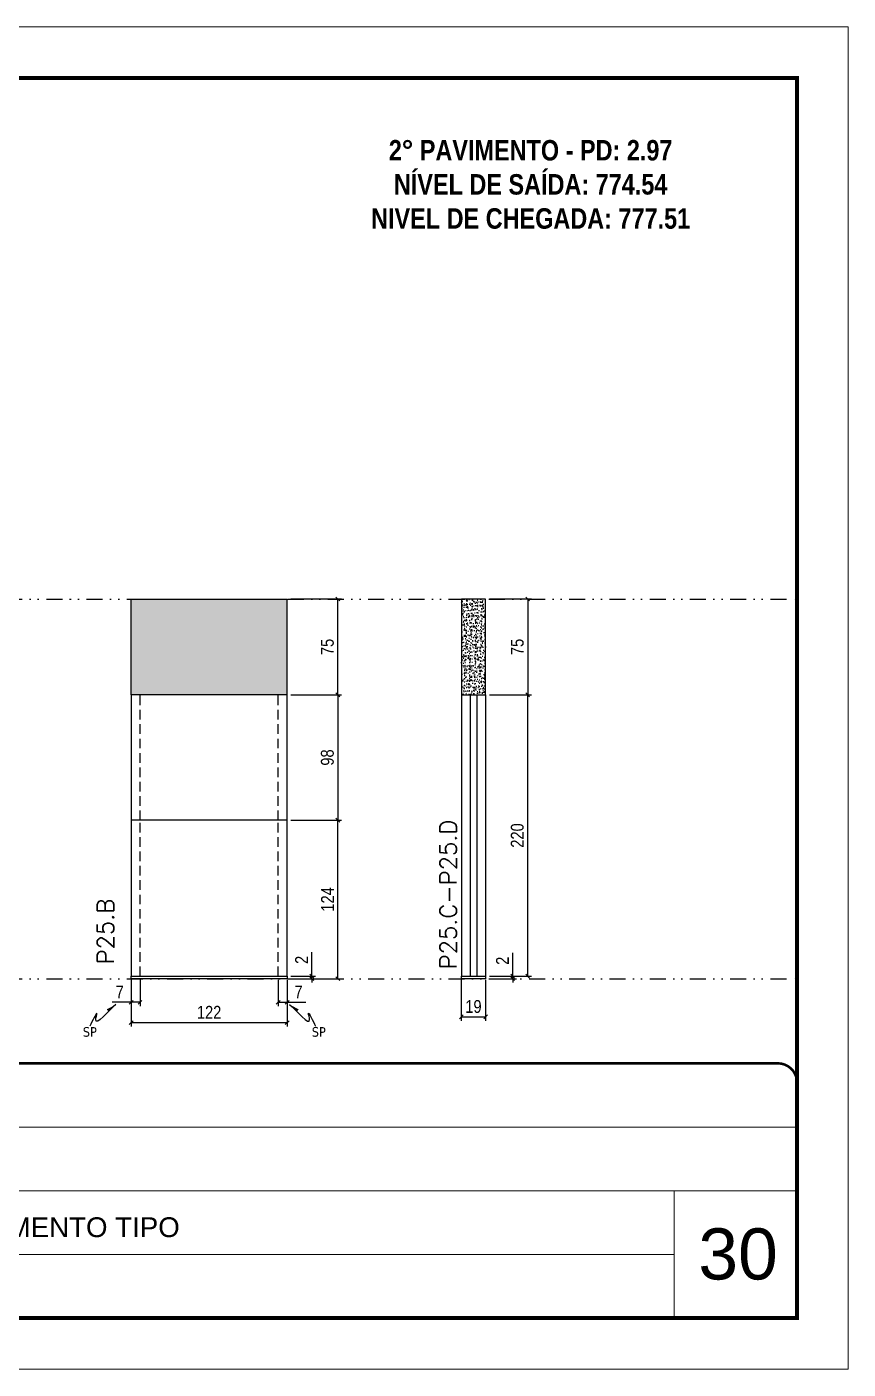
# Model space of a CAD drawing. Extents: x 808 to 7089, y -98 to 17032.
# Drawn here: x 3250 to 3892, y 7942 to 8992 of the extents above; entities that cross this region are included whole.
import ezdxf

# ---------------------------------------------------------------- set-up
doc = ezdxf.new("R2010")
doc.units = 0
for name, pattern in [('CONTINUO', [0]), ('DASHED', [0.75, 0.5, -0.25]), ('DIVIDE2', [0.625, 0.25, -0.125, 0, -0.125, 0, -0.125]), ('HIDDEN', [0.375, 0.25, -0.125])]:
    doc.linetypes.add(name, pattern=pattern)
for name, color, linetype, lineweight in [('CARIMBO', 255, 'Continuous', 9), ('Folhas', 255, 'Continuous', 9), ('SARRAFO DE PRESSAO', 251, 'DASHED', 9), ('Texto Seção', 7, 'Continuous', 15)]:
    doc.layers.add(name, color=color, linetype=linetype, lineweight=lineweight)
for name, color, linetype in [('COTA', 241, 'Continuous'), ('NOMENCLATURA', 7, 'Continuous'), ('Nível', 160, 'Continuous'), ('Painéis', 200, 'Continuous'), ('SARR_2.2x7', 40, 'Continuous'), ('Sarrafo de Pressão', 42, 'HIDDEN'), ('texto', 7, 'Continuous')]:
    doc.layers.add(name, color=color, linetype=linetype)
doc.styles.add('ARIAL', font='arial.ttf')
doc.styles.add('COTA TECNICA', font='techl___.ttf', dxfattribs={"height": 10})
doc.styles.add('COTA TECNICA-50', font='techl___.ttf', dxfattribs={"height": 10})
doc.styles.add('REGUA-120', font='ROMANS.shx', dxfattribs={"height": 15})
doc.styles.add('ROMANC', font='techb___.ttf', dxfattribs={"height": 2.5})
doc.styles.get("Standard").update_dxf_attribs({"font": 'arial.ttf'})
doc.dimstyles.new('COTA PAINEL-50', dxfattribs={"dimtxt": 10, "dimasz": 3, "dimexe": 3, "dimexo": 3, "dimgap": 3, "dimtad": 1, "dimdec": 1, "dimzin": 12, "dimdsep": 46, "dimtxsty": 'COTA TECNICA-50', "dimblk1": 'OBLIQUE', "dimblk2": 'OBLIQUE', "dimsah": 1, "dimcen": 0.9, "dimclrd": 4, "dimclre": 4, "dimclrt": 240, "dimadec": 1, "dimazin": 3, "dimtfac": 1, "dimtdec": 1, "dimtmove": 0, "dimatfit": 3, "dimfxl": 1, "dimtolj": 1, "dimtzin": 12, "dimarcsym": 0})
doc.dimstyles.new('PAINEL', dxfattribs={"dimtxt": 10, "dimasz": 3, "dimexe": 3, "dimexo": 3, "dimgap": 3, "dimtad": 1, "dimdec": 1, "dimzin": 12, "dimdsep": 46, "dimtxsty": 'COTA TECNICA', "dimblk1": 'OBLIQUE', "dimblk2": 'OBLIQUE', "dimsah": 1, "dimcen": 0.9, "dimclrd": 4, "dimclre": 4, "dimclrt": 240, "dimadec": 1, "dimazin": 3, "dimtfac": 1, "dimtdec": 1, "dimtmove": 0, "dimatfit": 3, "dimfxl": 1, "dimtolj": 1, "dimtzin": 12, "dimarcsym": 0})
doc.dimstyles.get("Standard").update_dxf_attribs({"dimtxt": 0.18, "dimasz": 0.18, "dimexe": 0.18, "dimexo": 0.0625, "dimgap": 0.09, "dimtad": 0, "dimtih": 1, "dimtoh": 1, "dimdec": 4, "dimzin": 0, "dimdsep": 46, "dimtxsty": 'Standard', "dimcen": 0.09, "dimadec": 0, "dimazin": 0, "dimtfac": 1, "dimtdec": 4, "dimtofl": 0, "dimtmove": 0, "dimatfit": 3, "dimfxl": 1, "dimtolj": 1, "dimtzin": 0, "dimarcsym": 0})

# ---------------------------------------------------------------- blocks, each defined once
blk = doc.blocks.new('9999999999')
at = {"color": 30, "linetype": 'CONTINUO'}
for p, q in [((98564.6, 34379.6), (99584, 34379.6)), ((98564.6, 34329.8), (99488, 34329.8)), ((99584, 34329.8), (99488, 34329.8)), ((99488, 34329.8), (99488, 34230.2)), ((98564.6, 34280), (99488, 34280))]:
    blk.add_line(p, q, dxfattribs=at)
at = {"color": 30, "linetype": 'CONTINUO', "const_width": 2}
blk.add_lwpolyline([(99584, 34230.2), (99584, 34414.4, 0.414214), (99569, 34429.4), (98229, 34429.4, 0.414214), (98214, 34414.4), (98214, 34245.2, 0.414214), (98229, 34230.2), (99584, 34230.2)], format="xyb", dxfattribs=at)
at = {"layer": 'Folhas'}
blk.add_lwpolyline([(98139, 34190.2), (99624, 34190.2), (99624, 35240.2), (98139, 35240.2)], close=True, dxfattribs=at)
at = {"layer": 'Folhas', "color": 30, "const_width": 3}
blk.add_lwpolyline([(98214, 34230.2), (99584, 34230.2), (99584, 35200.2), (98214, 35200.2)], close=True, dxfattribs=at)
at = {"color": 7, "linetype": 'Continuous', "ltscale": 5, "style": 'ARIAL'}
blk.add_text('2°, 3° E PAVIMENTO TIPO', height=15.483, dxfattribs=at).set_placement((98837.7, 34293.5))
blk = doc.blocks.new('_Oblique')
at = {"color": 0, "linetype": 'ByBlock', "lineweight": -2}
blk.add_line((-0.5, -0.5), (0.5, 0.5), dxfattribs=at)
blk = doc.blocks.new('*D910')
at = {"layer": 'COTA', "color": 4, "lineweight": -2, "transparency": 16777216}
for p, q in [((3331, 8246.9), (3331, 8210.5)), ((3453, 8246.9), (3453, 8210.5)), ((3331, 8213.5), (3453, 8213.5))]:
    blk.add_line(p, q, dxfattribs=at)
at = {"layer": 'Defpoints', "color": 0, "transparency": 16777216}
for p in [(3331, 8249.9), (3453, 8249.9), (3453, 8213.5)]:
    blk.add_point(p, dxfattribs=at)
at = {"layer": 'COTA', "color": 4, "lineweight": -2, "transparency": 16777216, "xscale": 3, "yscale": 3, "zscale": 3, "rotation": 180}
blk.add_blockref('_Oblique', (3331, 8213.5), dxfattribs=at)
at = {"layer": 'COTA', "color": 4, "lineweight": -2, "transparency": 16777216, "xscale": 3, "yscale": 3, "zscale": 3}
blk.add_blockref('_Oblique', (3453, 8213.5), dxfattribs=at)
at = {"layer": 'COTA', "color": 240, "transparency": 16777216, "insert": (3392, 8221.6), "char_height": 10, "attachment_point": 5, "style": 'COTA TECNICA'}
blk.add_mtext('\\A1;122', dxfattribs=at)
blk = doc.blocks.new('*D911')
at = {"layer": 'COTA', "color": 4, "lineweight": -2, "transparency": 16777216}
for p, q in [((3331, 8244.9), (3331, 8226.4)), ((3338, 8246.9), (3338, 8226.4)), ((3331, 8229.4), (3316.3, 8229.4)), ((3338, 8229.4), (3331, 8229.4))]:
    blk.add_line(p, q, dxfattribs=at)
at = {"layer": 'Defpoints', "color": 0, "transparency": 16777216}
for p in [(3331, 8247.9), (3338, 8249.9), (3331, 8229.4)]:
    blk.add_point(p, dxfattribs=at)
at = {"layer": 'COTA', "color": 4, "lineweight": -2, "transparency": 16777216, "xscale": 3, "yscale": 3, "zscale": 3, "rotation": 180}
blk.add_blockref('_Oblique', (3331, 8229.4), dxfattribs=at)
at = {"layer": 'COTA', "color": 4, "lineweight": -2, "transparency": 16777216, "xscale": 3, "yscale": 3, "zscale": 3}
blk.add_blockref('_Oblique', (3338, 8229.4), dxfattribs=at)
at = {"layer": 'COTA', "color": 240, "transparency": 16777216, "insert": (3322.1, 8237.4), "char_height": 10, "attachment_point": 5, "style": 'COTA TECNICA-50'}
blk.add_mtext('\\A1;7', dxfattribs=at)
blk = doc.blocks.new('*D912')
at = {"layer": 'COTA', "color": 4, "lineweight": -2, "transparency": 16777216}
for p, q in [((3446, 8246.9), (3446, 8226.4)), ((3453, 8244.9), (3453, 8226.4)), ((3446, 8229.4), (3453, 8229.4)), ((3453, 8229.4), (3467.7, 8229.4))]:
    blk.add_line(p, q, dxfattribs=at)
at = {"layer": 'Defpoints', "color": 0, "transparency": 16777216}
for p in [(3446, 8249.9), (3453, 8247.9), (3453, 8229.4)]:
    blk.add_point(p, dxfattribs=at)
at = {"layer": 'COTA', "color": 4, "lineweight": -2, "transparency": 16777216, "xscale": 3, "yscale": 3, "zscale": 3, "rotation": 180}
blk.add_blockref('_Oblique', (3446, 8229.4), dxfattribs=at)
at = {"layer": 'COTA', "color": 4, "lineweight": -2, "transparency": 16777216, "xscale": 3, "yscale": 3, "zscale": 3}
blk.add_blockref('_Oblique', (3453, 8229.4), dxfattribs=at)
at = {"layer": 'COTA', "color": 240, "transparency": 16777216, "insert": (3461.9, 8237.4), "char_height": 10, "attachment_point": 5, "style": 'COTA TECNICA-50'}
blk.add_mtext('\\A1;7', dxfattribs=at)
blk = doc.blocks.new('*D913')
at = {"layer": 'COTA', "color": 4, "linetype": 'ByBlock', "lineweight": -2, "transparency": 16777216}
for p, q in [((3456, 8371.9), (3495.6, 8371.9)), ((3492.6, 8247.9), (3492.6, 8371.9)), ((3456, 8247.9), (3495.6, 8247.9))]:
    blk.add_line(p, q, dxfattribs=at)
at = {"layer": 'Defpoints', "color": 0, "linetype": 'ByBlock', "transparency": 16777216}
for p in [(3453, 8371.9), (3492.6, 8371.9), (3453, 8247.9)]:
    blk.add_point(p, dxfattribs=at)
at = {"layer": 'COTA', "color": 4, "linetype": 'ByBlock', "lineweight": -2, "transparency": 16777216, "xscale": 3, "yscale": 3, "zscale": 3}
for p, rotation in [((3492.6, 8371.9), 90), ((3492.6, 8247.9), 270)]:
    blk.add_blockref('_Oblique', p, dxfattribs=dict(at, rotation=rotation))
at = {"layer": 'COTA', "color": 240, "linetype": 'ByBlock', "transparency": 16777216, "insert": (3484.6, 8309.9), "char_height": 10, "attachment_point": 5, "rotation": 90, "style": 'COTA TECNICA'}
blk.add_mtext('\\A1;124', dxfattribs=at)
blk = doc.blocks.new('*D914')
at = {"layer": 'COTA', "color": 4, "lineweight": -2, "transparency": 16777216}
for p, q in [((3472.3, 8249.9), (3472.3, 8268.7)), ((3456, 8249.9), (3475.3, 8249.9)), ((3456, 8247.9), (3475.3, 8247.9)), ((3472.3, 8247.9), (3472.3, 8249.9)), ((3472.3, 8247.9), (3472.3, 8244.9))]:
    blk.add_line(p, q, dxfattribs=at)
at = {"layer": 'Defpoints', "color": 0, "transparency": 16777216}
for p in [(3453, 8249.9), (3453, 8247.9), (3472.3, 8247.9)]:
    blk.add_point(p, dxfattribs=at)
at = {"layer": 'COTA', "color": 4, "lineweight": -2, "transparency": 16777216, "xscale": 3, "yscale": 3, "zscale": 3}
for p, rotation in [((3472.3, 8249.9), 270), ((3472.3, 8247.9), 90)]:
    blk.add_blockref('_Oblique', p, dxfattribs=dict(at, rotation=rotation))
at = {"layer": 'COTA', "color": 240, "transparency": 16777216, "insert": (3464.3, 8262.6), "char_height": 10, "attachment_point": 5, "rotation": 90, "style": 'COTA TECNICA-50'}
blk.add_mtext('\\A1;2', dxfattribs=at)
blk = doc.blocks.new('*D915')
at = {"layer": 'COTA', "color": 4, "linetype": 'ByBlock', "lineweight": -2, "transparency": 16777216}
for p, q in [((3456, 8371.9), (3495.6, 8371.9)), ((3492.6, 8247.9), (3492.6, 8371.9)), ((3456, 8247.9), (3495.6, 8247.9))]:
    blk.add_line(p, q, dxfattribs=at)
at = {"layer": 'Defpoints', "color": 0, "linetype": 'ByBlock', "transparency": 16777216}
for p in [(3453, 8371.9), (3492.6, 8371.9), (3453, 8247.9)]:
    blk.add_point(p, dxfattribs=at)
at = {"layer": 'COTA', "color": 4, "linetype": 'ByBlock', "lineweight": -2, "transparency": 16777216, "xscale": 3, "yscale": 3, "zscale": 3}
for p, rotation in [((3492.6, 8371.9), 90), ((3492.6, 8247.9), 270)]:
    blk.add_blockref('_Oblique', p, dxfattribs=dict(at, rotation=rotation))
at = {"layer": 'COTA', "color": 240, "linetype": 'ByBlock', "transparency": 16777216, "insert": (3484.6, 8309.9), "char_height": 10, "attachment_point": 5, "rotation": 90, "style": 'COTA TECNICA'}
blk.add_mtext('\\A1;124', dxfattribs=at)
blk = doc.blocks.new('*D916')
at = {"layer": 'COTA', "color": 4, "lineweight": -2, "transparency": 16777216}
for p, q in [((3456, 8544.9), (3495.6, 8544.9)), ((3492.6, 8469.9), (3492.6, 8544.9)), ((3456, 8469.9), (3495.6, 8469.9))]:
    blk.add_line(p, q, dxfattribs=at)
at = {"layer": 'Defpoints', "color": 0, "transparency": 16777216}
for p in [(3453, 8544.9), (3492.6, 8544.9), (3453, 8469.9)]:
    blk.add_point(p, dxfattribs=at)
at = {"layer": 'COTA', "color": 4, "lineweight": -2, "transparency": 16777216, "xscale": 3, "yscale": 3, "zscale": 3}
for p, rotation in [((3492.6, 8544.9), 90), ((3492.6, 8469.9), 270)]:
    blk.add_blockref('_Oblique', p, dxfattribs=dict(at, rotation=rotation))
at = {"layer": 'COTA', "color": 240, "transparency": 16777216, "insert": (3484.5, 8507.4), "char_height": 10, "attachment_point": 5, "rotation": 90, "style": 'COTA TECNICA-50'}
blk.add_mtext('\\A1;75', dxfattribs=at)
blk = doc.blocks.new('*D917')
at = {"layer": 'COTA', "color": 4, "lineweight": -2, "transparency": 16777216}
for p, q in [((3589.2, 8246.9), (3589.2, 8215)), ((3608.2, 8246.9), (3608.2, 8215)), ((3589.2, 8218), (3608.2, 8218))]:
    blk.add_line(p, q, dxfattribs=at)
at = {"layer": 'Defpoints', "color": 0, "transparency": 16777216}
for p in [(3589.2, 8249.9), (3608.2, 8249.9), (3608.2, 8218)]:
    blk.add_point(p, dxfattribs=at)
at = {"layer": 'COTA', "color": 4, "lineweight": -2, "transparency": 16777216, "xscale": 3, "yscale": 3, "zscale": 3, "rotation": 180}
blk.add_blockref('_Oblique', (3589.2, 8218), dxfattribs=at)
at = {"layer": 'COTA', "color": 4, "lineweight": -2, "transparency": 16777216, "xscale": 3, "yscale": 3, "zscale": 3}
blk.add_blockref('_Oblique', (3608.2, 8218), dxfattribs=at)
at = {"layer": 'COTA', "color": 240, "transparency": 16777216, "insert": (3598.7, 8226.1), "char_height": 10, "attachment_point": 5, "style": 'COTA TECNICA'}
blk.add_mtext('\\A1;19', dxfattribs=at)
blk = doc.blocks.new('*D918')
at = {"layer": 'COTA', "color": 4, "lineweight": -2, "transparency": 16777216}
for p, q in [((3629.4, 8249.9), (3629.4, 8268)), ((3611.2, 8249.9), (3632.4, 8249.9)), ((3611.2, 8247.9), (3632.4, 8247.9)), ((3629.4, 8247.9), (3629.4, 8249.9)), ((3629.4, 8247.9), (3629.4, 8244.9))]:
    blk.add_line(p, q, dxfattribs=at)
at = {"layer": 'Defpoints', "color": 0, "transparency": 16777216}
for p in [(3608.2, 8249.9), (3608.2, 8247.9), (3629.4, 8249.9)]:
    blk.add_point(p, dxfattribs=at)
at = {"layer": 'COTA', "color": 4, "lineweight": -2, "transparency": 16777216, "xscale": 3, "yscale": 3, "zscale": 3}
for p, rotation in [((3629.4, 8249.9), 270), ((3629.4, 8247.9), 90)]:
    blk.add_blockref('_Oblique', p, dxfattribs=dict(at, rotation=rotation))
at = {"layer": 'COTA', "color": 240, "transparency": 16777216, "insert": (3621.4, 8261.9), "char_height": 10, "attachment_point": 5, "rotation": 90, "style": 'COTA TECNICA-50'}
blk.add_mtext('\\A1;2', dxfattribs=at)
blk = doc.blocks.new('*D1812')
at = {"layer": 'COTA', "color": 4, "lineweight": -2, "transparency": 16777216}
for p, q in [((3611.2, 8469.9), (3644.1, 8469.9)), ((3641.1, 8249.9), (3641.1, 8469.9)), ((3611.2, 8249.9), (3644.1, 8249.9))]:
    blk.add_line(p, q, dxfattribs=at)
at = {"layer": 'Defpoints', "color": 0, "transparency": 16777216}
for p in [(3608.2, 8469.9), (3641.1, 8469.9), (3608.2, 8249.9)]:
    blk.add_point(p, dxfattribs=at)
at = {"layer": 'COTA', "color": 4, "lineweight": -2, "transparency": 16777216, "xscale": 3, "yscale": 3, "zscale": 3}
for p, rotation in [((3641.1, 8469.9), 90), ((3641.1, 8249.9), 270)]:
    blk.add_blockref('_Oblique', p, dxfattribs=dict(at, rotation=rotation))
at = {"layer": 'COTA', "color": 240, "transparency": 16777216, "insert": (3633, 8359.9), "char_height": 10, "attachment_point": 5, "rotation": 90, "style": 'COTA TECNICA-50'}
blk.add_mtext('\\A1;220', dxfattribs=at)
blk = doc.blocks.new('*D821')
at = {"layer": 'COTA', "color": 4, "lineweight": -2, "transparency": 16777216}
for p, q in [((3456, 8469.9), (3495.6, 8469.9)), ((3492.6, 8469.9), (3492.6, 8371.9)), ((3456, 8371.9), (3495.6, 8371.9))]:
    blk.add_line(p, q, dxfattribs=at)
at = {"layer": 'Defpoints', "color": 0, "transparency": 16777216}
for p in [(3453, 8469.9), (3453, 8371.9), (3492.6, 8371.9)]:
    blk.add_point(p, dxfattribs=at)
at = {"layer": 'COTA', "color": 4, "lineweight": -2, "transparency": 16777216, "xscale": 3, "yscale": 3, "zscale": 3}
for p, rotation in [((3492.6, 8469.9), 90), ((3492.6, 8371.9), 270)]:
    blk.add_blockref('_Oblique', p, dxfattribs=dict(at, rotation=rotation))
at = {"layer": 'COTA', "color": 240, "transparency": 16777216, "insert": (3484.5, 8420.9), "char_height": 10, "attachment_point": 5, "rotation": 90, "style": 'COTA TECNICA'}
blk.add_mtext('\\A1;98', dxfattribs=at)
blk = doc.blocks.new('*D822')
at = {"layer": 'COTA', "color": 4, "lineweight": -2, "transparency": 16777216}
for p, q in [((3611.2, 8544.9), (3644.1, 8544.9)), ((3641.1, 8544.9), (3641.1, 8469.9)), ((3611.2, 8469.9), (3644.1, 8469.9))]:
    blk.add_line(p, q, dxfattribs=at)
at = {"layer": 'Defpoints', "color": 0, "transparency": 16777216}
for p in [(3608.2, 8544.9), (3608.2, 8469.9), (3641.1, 8469.9)]:
    blk.add_point(p, dxfattribs=at)
at = {"layer": 'COTA', "color": 4, "lineweight": -2, "transparency": 16777216, "xscale": 3, "yscale": 3, "zscale": 3}
for p, rotation in [((3641.1, 8544.9), 90), ((3641.1, 8469.9), 270)]:
    blk.add_blockref('_Oblique', p, dxfattribs=dict(at, rotation=rotation))
at = {"layer": 'COTA', "color": 240, "transparency": 16777216, "insert": (3633, 8507.4), "char_height": 10, "attachment_point": 5, "rotation": 90, "style": 'COTA TECNICA'}
blk.add_mtext('\\A1;75', dxfattribs=at)

msp = doc.modelspace()

# ---------------------------------------------------------------- hatches: boundary and pattern name
at = {"layer": 'COTA', "linetype": 'ByBlock'}
h = msp.add_hatch(dxfattribs=at)
h.set_pattern_fill('AR-CONC', color=256, scale=0.03)
h.set_pattern_definition([(50, (-5451.756, 4432.873), (5.46554, -0.4781726), [0.5715, -6.2865]), (355, (-5451.756, 4432.873), (-1.0573026, 5.7317054), [0.4572, -5.0292175]), (100.451445, (-5451.3005, 4432.833), (4.4082374, 5.2535326), [0.4857003, -5.3427073]), (46.1842, (-5451.756, 4434.397), (8.132371, -1.26127), [0.85725, -9.42975]), (96.63556, (-5451.078, 4434.292), (7.122124, 7.422784), [0.728551, -8.014068]), (351.18415, (-5451.756, 4434.397), (7.122124, 7.422784), [0.685799, -7.543792]), (21, (-5450.994, 4434.016), (4.5484317, -3.067956), [0.5715, -6.2865]), (326, (-5450.994, 4434.016), (1.854061, 5.525639), [0.4572, -5.0292]), (71.451445, (-5450.615, 4433.76), (6.4024926, 2.457683), [0.4857003, -5.342698]), (37.5, (-5451.756, 4432.8729), (0.0926581, 2.53665117), [0, -4.96824, 0, -5.1054, 0, -5.04825]), (7.5, (-5451.756, 4432.873), (2.0045899, 3.00541724), [0, -2.91084, 0, -4.85394, 0, -1.92405]), (327.5, (-5453.4552, 4432.8729), (4.06771786, -0.1718623), [0, -1.905, 0, -5.9436, 0, -7.8867]), (317.5, (-5454.2172, 4432.873), (4.4438754, 0.7627947), [0, -2.4765, 0, -3.94716, 0, -5.6007])])
h.paths.add_polyline_path([(3331, 8469.86), (3453, 8469.86), (3453, 8544.86), (3331, 8544.86)])
h = msp.add_hatch(dxfattribs=at)
h.set_pattern_fill('AR-CONC', color=256, scale=0.03)
h.set_pattern_definition([(50, (-5499.8923, 4432.873), (5.46554, -0.4781726), [0.5715, -6.2865]), (355, (-5499.892, 4432.873), (-1.0573026, 5.7317054), [0.4572, -5.0292175]), (100.451445, (-5499.437, 4432.833), (4.4082374, 5.2535326), [0.4857003, -5.3427073]), (46.1842, (-5499.892, 4434.397), (8.132371, -1.26127), [0.85725, -9.42975]), (96.63556, (-5499.2146, 4434.292), (7.122124, 7.422784), [0.728551, -8.014068]), (351.18415, (-5499.892, 4434.397), (7.122124, 7.422784), [0.685799, -7.543792]), (21, (-5499.1303, 4434.016), (4.5484317, -3.067956), [0.5715, -6.2865]), (326, (-5499.13, 4434.016), (1.854061, 5.525639), [0.4572, -5.0292]), (71.451445, (-5498.751, 4433.76), (6.4024926, 2.457683), [0.4857003, -5.342698]), (37.5, (-5499.8923, 4432.8729), (0.0926581, 2.53665117), [0, -4.96824, 0, -5.1054, 0, -5.04825]), (7.5, (-5499.8923, 4432.873), (2.0045899, 3.00541724), [0, -2.91084, 0, -4.85394, 0, -1.92405]), (327.5, (-5501.5915, 4432.8729), (4.06771786, -0.1718623), [0, -1.905, 0, -5.9436, 0, -7.8867]), (317.5, (-5502.3535, 4432.873), (4.4438754, 0.7627947), [0, -2.4765, 0, -3.94716, 0, -5.6007])])
h.paths.add_polyline_path([(3608.23, 8544.86), (3589.23, 8544.86), (3589.23, 8469.86), (3608.23, 8469.86)])

# ---------------------------------------------------------------- linework, layer by layer
for p, q in [((3331, 8469.86), (3331, 8544.86)), ((3331, 8544.86), (3453, 8544.86)), ((3453, 8544.86), (3453, 8544.86)), ((3453, 8469.86), (3453, 8544.86))]:
    msp.add_line(p, q, dxfattribs=at)
msp.add_lwpolyline([(3589.23, 8469.86), (3608.23, 8469.86), (3608.23, 8544.86), (3589.23, 8544.86)], close=True, dxfattribs=at)
at = {"layer": 'Nível', "color": 4, "linetype": 'DIVIDE2', "ltscale": 50}
for p, q in [((2887.35, 8544.86), (3851.67, 8544.86)), ((2887.35, 8247.86), (3851.67, 8247.86))]:
    msp.add_line(p, q, dxfattribs=at)
at = {"layer": 'Painéis'}
for p, q in [((3331, 8469.86), (3331, 8371.86)), ((3453, 8469.86), (3331, 8469.86)), ((3453, 8371.86), (3453, 8469.86)), ((3589.23, 8469.86), (3589.23, 8249.86)), ((3589.23, 8469.86), (3608.23, 8469.86)), ((3608.23, 8469.86), (3608.23, 8249.86)), ((3589.23, 8249.86), (3608.23, 8249.86)), ((3589.23, 8249.86), (3608.23, 8249.86)), ((3589.23, 8247.86), (3589.23, 8249.86)), ((3608.23, 8247.86), (3589.23, 8247.86)), ((3608.23, 8249.86), (3608.23, 8247.86))]:
    msp.add_line(p, q, dxfattribs=at)
for points in [[(3453, 8371.86), (3331, 8371.86), (3331, 8249.86), (3453, 8249.86)], [(3453, 8247.86), (3331, 8247.86), (3331, 8249.86), (3453, 8249.86)]]:
    msp.add_lwpolyline(points, close=True, dxfattribs=at)
at = {"layer": 'SARR_2.2x7'}
for p, q in [((3596.23, 8469.86), (3596.23, 8249.86)), ((3601.23, 8469.86), (3601.23, 8249.86))]:
    msp.add_line(p, q, dxfattribs=at)
at = {"layer": 'Sarrafo de Pressão', "ltscale": 30}
for p, q in [((3338, 8371.86), (3338, 8469.86)), ((3446, 8371.86), (3446, 8469.86)), ((3338, 8249.86), (3338, 8371.86)), ((3446, 8249.86), (3446, 8371.86))]:
    msp.add_line(p, q, dxfattribs=at)

# ---------------------------------------------------------------- block references
at = {"layer": 'SARRAFO DE PRESSAO', "color": 6, "linetype": 'ByBlock'}
msp.add_blockref('9999999999', (-95732.31, -26247.75), dxfattribs=at)

# ---------------------------------------------------------------- texts
at = {"layer": 'CARIMBO', "style": 'ARIAL'}
msp.add_text('30', height=40, dxfattribs=at).set_placement((3774.53, 8012.6))
at = {"layer": 'NOMENCLATURA', "color": 2, "insert": (3643.41, 8930.59), "char_height": 16, "attachment_point": 2, "style": 'ROMANC'}
msp.add_mtext_dynamic_manual_height_columns('\\P2° PAVIMENTO - PD: 2.97\\PNÍVEL DE SAÍDA: 774.54\\PNIVEL DE CHEGADA: 777.51', width=328.3607, gutter_width=1, heights=[0], dxfattribs=at)
at = {"layer": 'texto', "color": 0, "char_height": 7.5, "attachment_point": 5}
for insert in [(3298.75, 8206.19), (3477.77, 8206.19)]:
    msp.add_mtext('{\\fTahoma|b0|i0|c0|p34;\\C4;SP}', dxfattribs=dict(at, insert=insert))
at = {"layer": 'Texto Seção', "char_height": 13, "width": 285.3299, "attachment_point": 7, "rotation": 90, "style": 'REGUA-120'}
for s, insert in [('P25.C-P25.D', (3585.52, 8255.28)), ('P25.B', (3317.53, 8259.12))]:
    msp.add_mtext(s, dxfattribs=dict(at, insert=insert))

# ---------------------------------------------------------------- dimensions: what is measured, and where the dimension line sits
at = {"layer": 'COTA'}
for base, p1, p2, angle, dimstyle, picture, middle in [((3492.64, 8544.86), (3453, 8469.86), (3453, 8544.86), 90, 'COTA PAINEL-50', '*D916', (3484.53, 8507.36)), ((3641.08, 8469.86), (3608.23, 8544.86), (3608.23, 8469.86), 90, 'PAINEL', '*D822', (3632.97, 8507.36)), ((3492.64, 8371.86), (3453, 8469.86), (3453, 8371.86), 90, 'PAINEL', '*D821', (3484.54, 8420.86)), ((3641.08, 8469.86), (3608.23, 8249.86), (3608.23, 8469.86), 90, 'COTA PAINEL-50', '*D1812', (3632.98, 8359.86)), ((3331, 8229.35), (3338, 8249.86), (3331, 8247.86), 180, 'COTA PAINEL-50', '*D911', (3322.13, 8237.43))]:
    dim = msp.add_linear_dim(base=base, p1=p1, p2=p2, angle=angle, dimstyle=dimstyle, dxfattribs=at)
    dim.commit()
    dim.dimension.update_dxf_attribs({"geometry": picture, "text_midpoint": middle})
at = {"layer": 'COTA', "linetype": 'ByBlock'}
for picture in ['*D913', '*D915']:
    dim = msp.add_aligned_dim(p1=(3453, 8247.86), p2=(3453, 8371.86), distance=-39.64, dimstyle='PAINEL', dxfattribs=at)
    dim.commit()
    dim.dimension.update_dxf_attribs({"geometry": picture, "text_midpoint": (3484.56, 8309.86)})
at = {"layer": 'COTA'}
for base, p1, p2, picture, middle in [((3472.25, 8247.86), (3453, 8249.86), (3453, 8247.86), '*D914', (3472.25, 8262.61)), ((3629.42, 8249.86), (3608.23, 8247.86), (3608.23, 8249.86), '*D918', (3629.42, 8261.92))]:
    dim = msp.add_linear_dim(base=base, p1=p1, p2=p2, angle=90, dimstyle='COTA PAINEL-50', dxfattribs=at)
    dim.commit()
    dim.dimension.update_dxf_attribs({"geometry": picture, "text_midpoint": middle, "dimtype": 160})
for base, p1, p2, picture, middle in [((3453, 8213.5), (3331, 8249.86), (3453, 8249.86), '*D910', (3392, 8221.56)), ((3608.23, 8217.97), (3589.23, 8249.86), (3608.23, 8249.86), '*D917', (3598.73, 8226.06))]:
    dim = msp.add_linear_dim(base=base, p1=p1, p2=p2, dimstyle='PAINEL', override={"dimarcsym": 2}, dxfattribs=at)
    dim.commit()
    dim.dimension.update_dxf_attribs({"geometry": picture, "text_midpoint": middle})
dim = msp.add_linear_dim(base=(3453, 8229.35), p1=(3446, 8249.86), p2=(3453, 8247.86), dimstyle='COTA PAINEL-50', dxfattribs=at)
dim.commit()
dim.dimension.update_dxf_attribs({"geometry": '*D912', "text_midpoint": (3461.86, 8237.43)})

# ---------------------------------------------------------------- leaders
at = {"layer": 'COTA', "path_type": 1}
for points in [[(3319.17, 8227.68), (3303.38, 8215.85), (3304.31, 8220.66), (3298.75, 8210.88)], [(3454.83, 8227.68), (3470.61, 8215.85), (3469.69, 8220.66), (3475.24, 8210.88)]]:
    msp.add_leader(points, dimstyle='Standard', override={"dimasz": 8}, dxfattribs=at)

doc.saveas('drawing.dxf')
